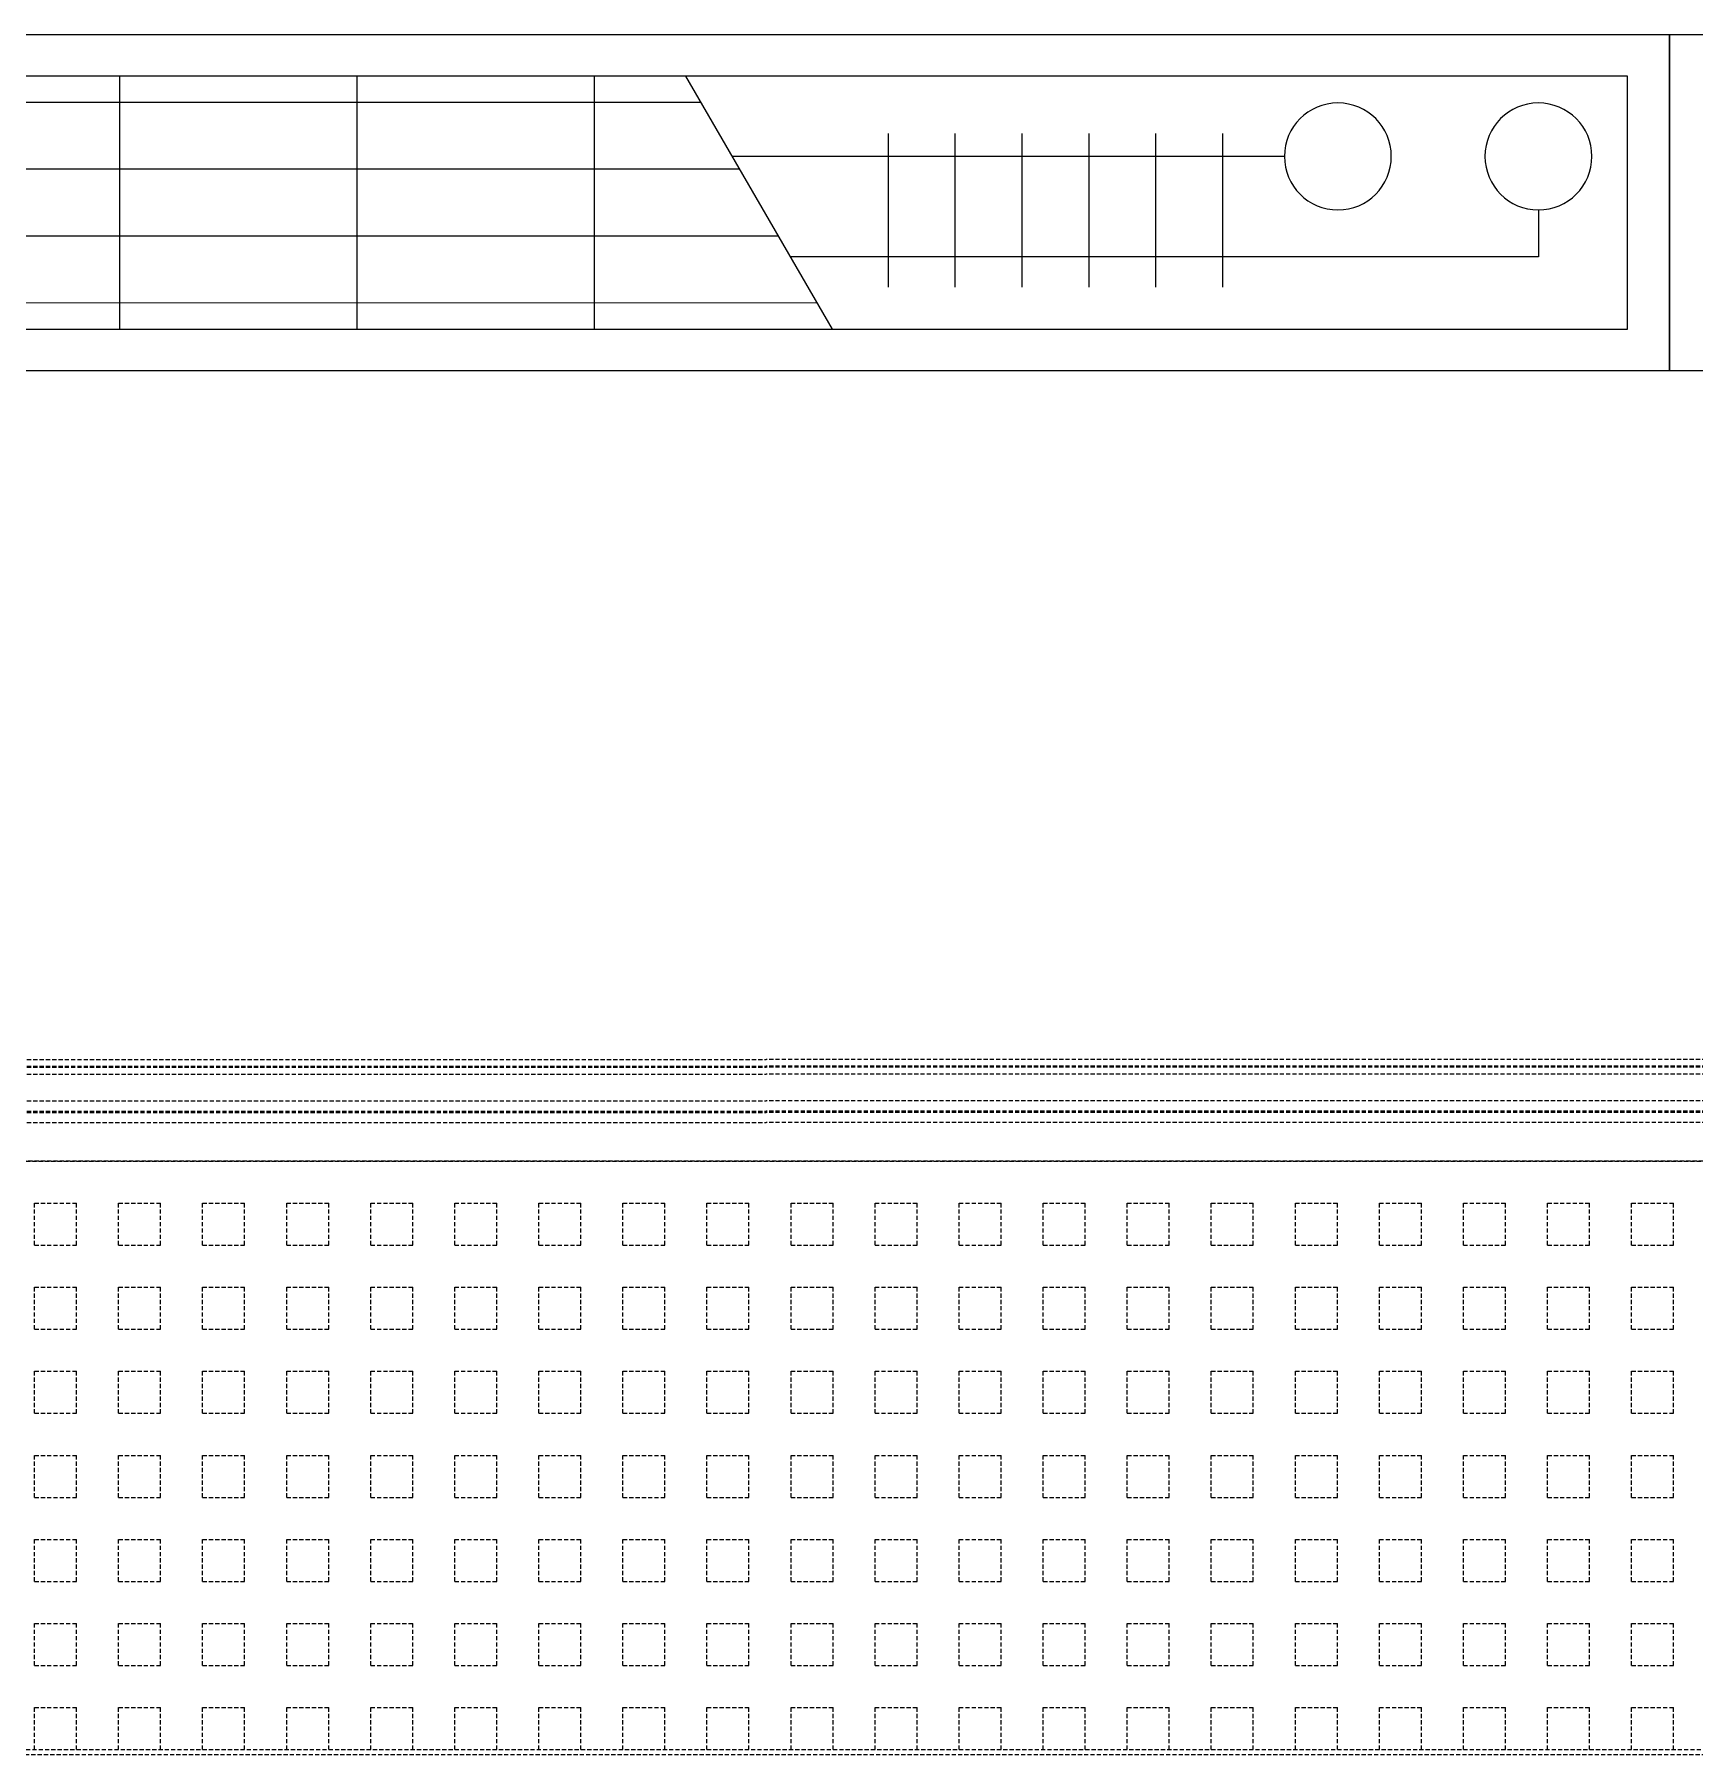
# Model space of a CAD drawing. Extents: x -1457 to 23780, y -2071 to 4205.
# Drawn here: x 4275 to 4373.8, y 284.7 to 387 of the extents above; entities that cross this region are included whole.
import ezdxf

# ---------------------------------------------------------------- set-up
doc = ezdxf.new("R2010")
doc.units = 0
doc.header["$MEASUREMENT"] = 0
doc.linetypes.add('HIDDEN', pattern=[0.375, 0.25, -0.125])
doc.layers.get('0').update_dxf_attribs({"color": 9, "lineweight": 9})
doc.layers.add('M-TEFRIS2-015', color=129, linetype='Continuous', lineweight=9)
doc.layers.add('T-KONVEKTOR', color=220, linetype='Continuous', lineweight=9)

# ---------------------------------------------------------------- blocks, each defined once
blk = doc.blocks.new('A$C4B7F52E3')
for p, q in [((250, 89.48), (0, 89.47)), ((250, 89.47), (0, 89.48)), ((0, 89.48), (0, 69.47)), ((250, 69.47), (250, 89.47)), ((0, 69.47), (250, 69.47))]:
    blk.add_line(p, q)
at = {"color": 252, "linetype": 'Continuous'}
for p, q in [((157.8, 71.95), (157.8, 86.98)), ((171.92, 71.94), (171.92, 86.98)), ((186.04, 71.94), (186.04, 86.98))]:
    blk.add_line(p, q, dxfattribs=at)
at = {"color": 252}
for p, q in [((191.48, 71.95), (200.19, 86.99)), ((199.29, 85.44), (2.49, 85.42)), ((203.55, 84.5), (203.55, 75.36)), ((207.52, 84.5), (207.52, 75.36)), ((211.5, 84.5), (211.5, 75.36)), ((215.48, 84.5), (215.48, 75.36)), ((219.45, 84.5), (219.45, 75.36)), ((223.43, 84.5), (223.43, 75.36)), ((242.21, 82.69), (197.7, 82.69)), ((242.21, 79.91), (242.21, 82.69)), ((196.99, 81.46), (2.49, 81.45)), ((194.68, 77.48), (2.49, 77.47)), ((227.1, 76.72), (194.25, 76.73)), ((192.38, 73.51), (2.49, 73.49))]:
    blk.add_line(p, q, dxfattribs=at)
blk.add_lwpolyline([(247.51, 86.99), (247.51, 71.95), (2.49, 71.95), (2.49, 86.99)], close=True)
for centre in [(230.28, 76.72), (242.21, 76.72)]:
    blk.add_circle(centre, 3.18, dxfattribs=at)

msp = doc.modelspace()

# ---------------------------------------------------------------- linework, layer by layer
at = {"layer": 'M-TEFRIS2-015', "linetype": 'HIDDEN', "lineweight": 0}
for p, q in [((4257.3, 326.05), (4318.53, 326.05)), ((4257.3, 325.65), (4318.53, 325.65)), ((4257.3, 325.58), (4318.53, 325.58)), ((4487.7, 326.05), (4318.53, 326.05)), ((4487.7, 325.65), (4318.53, 325.65)), ((4487.7, 325.58), (4318.53, 325.58)), ((4257.3, 325.18), (4318.53, 325.18)), ((4487.7, 325.18), (4318.53, 325.18)), ((4257.3, 323.58), (4318.53, 323.58)), ((4487.7, 323.58), (4318.53, 323.58)), ((4257.3, 322.98), (4318.53, 322.98)), ((4257.3, 322.9), (4318.53, 322.9)), ((4257.3, 322.3), (4318.53, 322.3)), ((4487.7, 322.98), (4318.53, 322.98)), ((4487.7, 322.9), (4318.53, 322.9)), ((4487.7, 322.3), (4318.53, 322.3)), ((4025.5, 320), (4787.5, 320)), ((4787.5, 320), (4025.5, 320)), ((4275, 320), (4275, 320)), ((4277.5, 320), (4277.5, 320)), ((4280, 320), (4280, 320)), ((4282.5, 320), (4282.5, 320)), ((4285, 320), (4285, 320)), ((4287.5, 320), (4287.5, 320)), ((4290, 320), (4290, 320)), ((4292.5, 320), (4292.5, 320)), ((4295, 320), (4295, 320)), ((4297.5, 320), (4297.5, 320)), ((4300, 320), (4300, 320)), ((4302.5, 320), (4302.5, 320)), ((4305, 320), (4305, 320)), ((4307.5, 320), (4307.5, 320)), ((4310, 320), (4310, 320)), ((4312.5, 320), (4312.5, 320)), ((4315, 320), (4315, 320)), ((4317.5, 320), (4317.5, 320)), ((4320, 320), (4320, 320)), ((4322.5, 320), (4322.5, 320)), ((4325, 320), (4325, 320)), ((4327.5, 320), (4327.5, 320)), ((4330, 320), (4330, 320)), ((4332.5, 320), (4332.5, 320)), ((4335, 320), (4335, 320)), ((4337.5, 320), (4337.5, 320)), ((4340, 320), (4340, 320)), ((4342.5, 320), (4342.5, 320)), ((4345, 320), (4345, 320)), ((4347.5, 320), (4347.5, 320)), ((4350, 320), (4350, 320)), ((4352.5, 320), (4352.5, 320)), ((4355, 320), (4355, 320)), ((4357.5, 320), (4357.5, 320)), ((4360, 320), (4360, 320)), ((4362.5, 320), (4362.5, 320)), ((4365, 320), (4365, 320)), ((4367.5, 320), (4367.5, 320)), ((4370, 320), (4370, 320)), ((4372.5, 320), (4372.5, 320)), ((4275, 317.5), (4277.5, 317.5)), ((4275, 315), (4275, 317.5)), ((4277.5, 315), (4277.5, 317.5)), ((4280, 317.5), (4282.5, 317.5)), ((4280, 315), (4280, 317.5)), ((4282.5, 315), (4282.5, 317.5)), ((4285, 317.5), (4287.5, 317.5)), ((4285, 315), (4285, 317.5)), ((4287.5, 315), (4287.5, 317.5)), ((4290, 317.5), (4292.5, 317.5)), ((4290, 315), (4290, 317.5)), ((4292.5, 315), (4292.5, 317.5)), ((4295, 317.5), (4297.5, 317.5)), ((4295, 315), (4295, 317.5)), ((4297.5, 315), (4297.5, 317.5)), ((4300, 317.5), (4302.5, 317.5)), ((4300, 315), (4300, 317.5)), ((4302.5, 315), (4302.5, 317.5)), ((4305, 317.5), (4307.5, 317.5)), ((4305, 315), (4305, 317.5)), ((4307.5, 315), (4307.5, 317.5)), ((4310, 317.5), (4312.5, 317.5)), ((4310, 315), (4310, 317.5)), ((4312.5, 315), (4312.5, 317.5)), ((4315, 317.5), (4317.5, 317.5)), ((4315, 315), (4315, 317.5)), ((4317.5, 315), (4317.5, 317.5)), ((4320, 317.5), (4322.5, 317.5)), ((4320, 315), (4320, 317.5)), ((4322.5, 315), (4322.5, 317.5)), ((4325, 317.5), (4327.5, 317.5)), ((4325, 315), (4325, 317.5)), ((4327.5, 315), (4327.5, 317.5)), ((4330, 317.5), (4332.5, 317.5)), ((4330, 315), (4330, 317.5)), ((4332.5, 315), (4332.5, 317.5)), ((4335, 317.5), (4337.5, 317.5)), ((4335, 315), (4335, 317.5)), ((4337.5, 315), (4337.5, 317.5)), ((4340, 317.5), (4342.5, 317.5)), ((4340, 315), (4340, 317.5)), ((4342.5, 315), (4342.5, 317.5)), ((4345, 317.5), (4347.5, 317.5)), ((4345, 315), (4345, 317.5)), ((4347.5, 315), (4347.5, 317.5)), ((4350, 317.5), (4352.5, 317.5)), ((4350, 315), (4350, 317.5)), ((4352.5, 315), (4352.5, 317.5)), ((4355, 317.5), (4357.5, 317.5)), ((4355, 315), (4355, 317.5)), ((4357.5, 315), (4357.5, 317.5)), ((4360, 317.5), (4362.5, 317.5)), ((4360, 315), (4360, 317.5)), ((4362.5, 315), (4362.5, 317.5)), ((4365, 317.5), (4367.5, 317.5)), ((4365, 315), (4365, 317.5)), ((4367.5, 315), (4367.5, 317.5)), ((4370, 317.5), (4372.5, 317.5)), ((4370, 315), (4370, 317.5)), ((4372.5, 315), (4372.5, 317.5)), ((4275, 315), (4277.5, 315)), ((4280, 315), (4282.5, 315)), ((4285, 315), (4287.5, 315)), ((4290, 315), (4292.5, 315)), ((4295, 315), (4297.5, 315)), ((4300, 315), (4302.5, 315)), ((4305, 315), (4307.5, 315)), ((4310, 315), (4312.5, 315)), ((4315, 315), (4317.5, 315)), ((4320, 315), (4322.5, 315)), ((4325, 315), (4327.5, 315)), ((4330, 315), (4332.5, 315)), ((4335, 315), (4337.5, 315)), ((4340, 315), (4342.5, 315)), ((4345, 315), (4347.5, 315)), ((4350, 315), (4352.5, 315)), ((4355, 315), (4357.5, 315)), ((4360, 315), (4362.5, 315)), ((4365, 315), (4367.5, 315)), ((4370, 315), (4372.5, 315)), ((4275, 312.5), (4277.5, 312.5)), ((4275, 310), (4275, 312.5)), ((4277.5, 310), (4277.5, 312.5)), ((4280, 312.5), (4282.5, 312.5)), ((4280, 310), (4280, 312.5)), ((4282.5, 310), (4282.5, 312.5)), ((4285, 312.5), (4287.5, 312.5)), ((4285, 310), (4285, 312.5)), ((4287.5, 310), (4287.5, 312.5)), ((4290, 312.5), (4292.5, 312.5)), ((4290, 310), (4290, 312.5)), ((4292.5, 310), (4292.5, 312.5)), ((4295, 312.5), (4297.5, 312.5)), ((4295, 310), (4295, 312.5)), ((4297.5, 310), (4297.5, 312.5)), ((4300, 312.5), (4302.5, 312.5)), ((4300, 310), (4300, 312.5)), ((4302.5, 310), (4302.5, 312.5)), ((4305, 312.5), (4307.5, 312.5)), ((4305, 310), (4305, 312.5)), ((4307.5, 310), (4307.5, 312.5)), ((4310, 312.5), (4312.5, 312.5)), ((4310, 310), (4310, 312.5)), ((4312.5, 310), (4312.5, 312.5)), ((4315, 312.5), (4317.5, 312.5)), ((4315, 310), (4315, 312.5)), ((4317.5, 310), (4317.5, 312.5)), ((4320, 312.5), (4322.5, 312.5)), ((4320, 310), (4320, 312.5)), ((4322.5, 310), (4322.5, 312.5)), ((4325, 312.5), (4327.5, 312.5)), ((4325, 310), (4325, 312.5)), ((4327.5, 310), (4327.5, 312.5)), ((4330, 312.5), (4332.5, 312.5)), ((4330, 310), (4330, 312.5)), ((4332.5, 310), (4332.5, 312.5)), ((4335, 312.5), (4337.5, 312.5)), ((4335, 310), (4335, 312.5)), ((4337.5, 310), (4337.5, 312.5)), ((4340, 312.5), (4342.5, 312.5)), ((4340, 310), (4340, 312.5)), ((4342.5, 310), (4342.5, 312.5)), ((4345, 312.5), (4347.5, 312.5)), ((4345, 310), (4345, 312.5)), ((4347.5, 310), (4347.5, 312.5)), ((4350, 312.5), (4352.5, 312.5)), ((4350, 310), (4350, 312.5)), ((4352.5, 310), (4352.5, 312.5)), ((4355, 312.5), (4357.5, 312.5)), ((4355, 310), (4355, 312.5)), ((4357.5, 310), (4357.5, 312.5)), ((4360, 312.5), (4362.5, 312.5)), ((4360, 310), (4360, 312.5)), ((4362.5, 310), (4362.5, 312.5)), ((4365, 312.5), (4367.5, 312.5)), ((4365, 310), (4365, 312.5)), ((4367.5, 310), (4367.5, 312.5)), ((4370, 312.5), (4372.5, 312.5)), ((4370, 310), (4370, 312.5)), ((4372.5, 310), (4372.5, 312.5)), ((4275, 310), (4277.5, 310)), ((4280, 310), (4282.5, 310)), ((4285, 310), (4287.5, 310)), ((4290, 310), (4292.5, 310)), ((4295, 310), (4297.5, 310)), ((4300, 310), (4302.5, 310)), ((4305, 310), (4307.5, 310)), ((4310, 310), (4312.5, 310)), ((4315, 310), (4317.5, 310)), ((4320, 310), (4322.5, 310)), ((4325, 310), (4327.5, 310)), ((4330, 310), (4332.5, 310)), ((4335, 310), (4337.5, 310)), ((4340, 310), (4342.5, 310)), ((4345, 310), (4347.5, 310)), ((4350, 310), (4352.5, 310)), ((4355, 310), (4357.5, 310)), ((4360, 310), (4362.5, 310)), ((4365, 310), (4367.5, 310)), ((4370, 310), (4372.5, 310)), ((4275, 307.5), (4277.5, 307.5)), ((4275, 305), (4275, 307.5)), ((4277.5, 305), (4277.5, 307.5)), ((4280, 307.5), (4282.5, 307.5)), ((4280, 305), (4280, 307.5)), ((4282.5, 305), (4282.5, 307.5)), ((4285, 307.5), (4287.5, 307.5)), ((4285, 305), (4285, 307.5)), ((4287.5, 305), (4287.5, 307.5)), ((4290, 307.5), (4292.5, 307.5)), ((4290, 305), (4290, 307.5)), ((4292.5, 305), (4292.5, 307.5)), ((4295, 307.5), (4297.5, 307.5)), ((4295, 305), (4295, 307.5)), ((4297.5, 305), (4297.5, 307.5)), ((4300, 307.5), (4302.5, 307.5)), ((4300, 305), (4300, 307.5)), ((4302.5, 305), (4302.5, 307.5)), ((4305, 307.5), (4307.5, 307.5)), ((4305, 305), (4305, 307.5)), ((4307.5, 305), (4307.5, 307.5)), ((4310, 307.5), (4312.5, 307.5)), ((4310, 305), (4310, 307.5)), ((4312.5, 305), (4312.5, 307.5)), ((4315, 307.5), (4317.5, 307.5)), ((4315, 305), (4315, 307.5)), ((4317.5, 305), (4317.5, 307.5)), ((4320, 307.5), (4322.5, 307.5)), ((4320, 305), (4320, 307.5)), ((4322.5, 305), (4322.5, 307.5)), ((4325, 307.5), (4327.5, 307.5)), ((4325, 305), (4325, 307.5)), ((4327.5, 305), (4327.5, 307.5)), ((4330, 307.5), (4332.5, 307.5)), ((4330, 305), (4330, 307.5)), ((4332.5, 305), (4332.5, 307.5)), ((4335, 307.5), (4337.5, 307.5)), ((4335, 305), (4335, 307.5)), ((4337.5, 305), (4337.5, 307.5)), ((4340, 307.5), (4342.5, 307.5)), ((4340, 305), (4340, 307.5)), ((4342.5, 305), (4342.5, 307.5)), ((4345, 307.5), (4347.5, 307.5)), ((4345, 305), (4345, 307.5)), ((4347.5, 305), (4347.5, 307.5)), ((4350, 307.5), (4352.5, 307.5)), ((4350, 305), (4350, 307.5)), ((4352.5, 305), (4352.5, 307.5)), ((4355, 307.5), (4357.5, 307.5)), ((4355, 305), (4355, 307.5)), ((4357.5, 305), (4357.5, 307.5)), ((4360, 307.5), (4362.5, 307.5)), ((4360, 305), (4360, 307.5)), ((4362.5, 305), (4362.5, 307.5)), ((4365, 307.5), (4367.5, 307.5)), ((4365, 305), (4365, 307.5)), ((4367.5, 305), (4367.5, 307.5)), ((4370, 307.5), (4372.5, 307.5)), ((4370, 305), (4370, 307.5)), ((4372.5, 305), (4372.5, 307.5)), ((4275, 305), (4277.5, 305)), ((4280, 305), (4282.5, 305)), ((4285, 305), (4287.5, 305)), ((4290, 305), (4292.5, 305)), ((4295, 305), (4297.5, 305)), ((4300, 305), (4302.5, 305)), ((4305, 305), (4307.5, 305)), ((4310, 305), (4312.5, 305)), ((4315, 305), (4317.5, 305)), ((4320, 305), (4322.5, 305)), ((4325, 305), (4327.5, 305)), ((4330, 305), (4332.5, 305)), ((4335, 305), (4337.5, 305)), ((4340, 305), (4342.5, 305)), ((4345, 305), (4347.5, 305)), ((4350, 305), (4352.5, 305)), ((4355, 305), (4357.5, 305)), ((4360, 305), (4362.5, 305)), ((4365, 305), (4367.5, 305)), ((4370, 305), (4372.5, 305)), ((4275, 302.5), (4277.5, 302.5)), ((4275, 300), (4275, 302.5)), ((4277.5, 300), (4277.5, 302.5)), ((4280, 302.5), (4282.5, 302.5)), ((4280, 300), (4280, 302.5)), ((4282.5, 300), (4282.5, 302.5)), ((4285, 302.5), (4287.5, 302.5)), ((4285, 300), (4285, 302.5)), ((4287.5, 300), (4287.5, 302.5)), ((4290, 302.5), (4292.5, 302.5)), ((4290, 300), (4290, 302.5)), ((4292.5, 300), (4292.5, 302.5)), ((4295, 302.5), (4297.5, 302.5)), ((4295, 300), (4295, 302.5)), ((4297.5, 300), (4297.5, 302.5)), ((4300, 302.5), (4302.5, 302.5)), ((4300, 300), (4300, 302.5)), ((4302.5, 300), (4302.5, 302.5)), ((4305, 302.5), (4307.5, 302.5)), ((4305, 300), (4305, 302.5)), ((4307.5, 300), (4307.5, 302.5)), ((4310, 302.5), (4312.5, 302.5)), ((4310, 300), (4310, 302.5)), ((4312.5, 300), (4312.5, 302.5)), ((4315, 302.5), (4317.5, 302.5)), ((4315, 300), (4315, 302.5)), ((4317.5, 300), (4317.5, 302.5)), ((4320, 302.5), (4322.5, 302.5)), ((4320, 300), (4320, 302.5)), ((4322.5, 300), (4322.5, 302.5)), ((4325, 302.5), (4327.5, 302.5)), ((4325, 300), (4325, 302.5)), ((4327.5, 300), (4327.5, 302.5)), ((4330, 302.5), (4332.5, 302.5)), ((4330, 300), (4330, 302.5)), ((4332.5, 300), (4332.5, 302.5)), ((4335, 302.5), (4337.5, 302.5)), ((4335, 300), (4335, 302.5)), ((4337.5, 300), (4337.5, 302.5)), ((4340, 302.5), (4342.5, 302.5)), ((4340, 300), (4340, 302.5)), ((4342.5, 300), (4342.5, 302.5)), ((4345, 302.5), (4347.5, 302.5)), ((4345, 300), (4345, 302.5)), ((4347.5, 300), (4347.5, 302.5)), ((4350, 302.5), (4352.5, 302.5)), ((4350, 300), (4350, 302.5)), ((4352.5, 300), (4352.5, 302.5)), ((4355, 302.5), (4357.5, 302.5)), ((4355, 300), (4355, 302.5)), ((4357.5, 300), (4357.5, 302.5)), ((4360, 302.5), (4362.5, 302.5)), ((4360, 300), (4360, 302.5)), ((4362.5, 300), (4362.5, 302.5)), ((4365, 302.5), (4367.5, 302.5)), ((4365, 300), (4365, 302.5)), ((4367.5, 300), (4367.5, 302.5)), ((4370, 302.5), (4372.5, 302.5)), ((4370, 300), (4370, 302.5)), ((4372.5, 300), (4372.5, 302.5)), ((4275, 300), (4277.5, 300)), ((4280, 300), (4282.5, 300)), ((4285, 300), (4287.5, 300)), ((4290, 300), (4292.5, 300)), ((4295, 300), (4297.5, 300)), ((4300, 300), (4302.5, 300)), ((4305, 300), (4307.5, 300)), ((4310, 300), (4312.5, 300)), ((4315, 300), (4317.5, 300)), ((4320, 300), (4322.5, 300)), ((4325, 300), (4327.5, 300)), ((4330, 300), (4332.5, 300)), ((4335, 300), (4337.5, 300)), ((4340, 300), (4342.5, 300)), ((4345, 300), (4347.5, 300)), ((4350, 300), (4352.5, 300)), ((4355, 300), (4357.5, 300)), ((4360, 300), (4362.5, 300)), ((4365, 300), (4367.5, 300)), ((4370, 300), (4372.5, 300)), ((4275, 297.5), (4277.5, 297.5)), ((4275, 295), (4275, 297.5)), ((4277.5, 295), (4277.5, 297.5)), ((4280, 297.5), (4282.5, 297.5)), ((4280, 295), (4280, 297.5)), ((4282.5, 295), (4282.5, 297.5)), ((4285, 297.5), (4287.5, 297.5)), ((4285, 295), (4285, 297.5)), ((4287.5, 295), (4287.5, 297.5)), ((4290, 297.5), (4292.5, 297.5)), ((4290, 295), (4290, 297.5)), ((4292.5, 295), (4292.5, 297.5)), ((4295, 297.5), (4297.5, 297.5)), ((4295, 295), (4295, 297.5)), ((4297.5, 295), (4297.5, 297.5)), ((4300, 297.5), (4302.5, 297.5)), ((4300, 295), (4300, 297.5)), ((4302.5, 295), (4302.5, 297.5)), ((4305, 297.5), (4307.5, 297.5)), ((4305, 295), (4305, 297.5)), ((4307.5, 295), (4307.5, 297.5)), ((4310, 297.5), (4312.5, 297.5)), ((4310, 295), (4310, 297.5)), ((4312.5, 295), (4312.5, 297.5)), ((4315, 297.5), (4317.5, 297.5)), ((4315, 295), (4315, 297.5)), ((4317.5, 295), (4317.5, 297.5)), ((4320, 297.5), (4322.5, 297.5)), ((4320, 295), (4320, 297.5)), ((4322.5, 295), (4322.5, 297.5)), ((4325, 297.5), (4327.5, 297.5)), ((4325, 295), (4325, 297.5)), ((4327.5, 295), (4327.5, 297.5)), ((4330, 297.5), (4332.5, 297.5)), ((4330, 295), (4330, 297.5)), ((4332.5, 295), (4332.5, 297.5)), ((4335, 297.5), (4337.5, 297.5)), ((4335, 295), (4335, 297.5)), ((4337.5, 295), (4337.5, 297.5)), ((4340, 297.5), (4342.5, 297.5)), ((4340, 295), (4340, 297.5)), ((4342.5, 295), (4342.5, 297.5)), ((4345, 297.5), (4347.5, 297.5)), ((4345, 295), (4345, 297.5)), ((4347.5, 295), (4347.5, 297.5)), ((4350, 297.5), (4352.5, 297.5)), ((4350, 295), (4350, 297.5)), ((4352.5, 295), (4352.5, 297.5)), ((4355, 297.5), (4357.5, 297.5)), ((4355, 295), (4355, 297.5)), ((4357.5, 295), (4357.5, 297.5)), ((4360, 297.5), (4362.5, 297.5)), ((4360, 295), (4360, 297.5)), ((4362.5, 295), (4362.5, 297.5)), ((4365, 297.5), (4367.5, 297.5)), ((4365, 295), (4365, 297.5)), ((4367.5, 295), (4367.5, 297.5)), ((4370, 297.5), (4372.5, 297.5)), ((4370, 295), (4370, 297.5)), ((4372.5, 295), (4372.5, 297.5)), ((4275, 295), (4277.5, 295)), ((4280, 295), (4282.5, 295)), ((4285, 295), (4287.5, 295)), ((4290, 295), (4292.5, 295)), ((4295, 295), (4297.5, 295)), ((4300, 295), (4302.5, 295)), ((4305, 295), (4307.5, 295)), ((4310, 295), (4312.5, 295)), ((4315, 295), (4317.5, 295)), ((4320, 295), (4322.5, 295)), ((4325, 295), (4327.5, 295)), ((4330, 295), (4332.5, 295)), ((4335, 295), (4337.5, 295)), ((4340, 295), (4342.5, 295)), ((4345, 295), (4347.5, 295)), ((4350, 295), (4352.5, 295)), ((4355, 295), (4357.5, 295)), ((4360, 295), (4362.5, 295)), ((4365, 295), (4367.5, 295)), ((4370, 295), (4372.5, 295)), ((4275, 292.5), (4277.5, 292.5)), ((4275, 290), (4275, 292.5)), ((4277.5, 290), (4277.5, 292.5)), ((4280, 292.5), (4282.5, 292.5)), ((4280, 290), (4280, 292.5)), ((4282.5, 290), (4282.5, 292.5)), ((4285, 292.5), (4287.5, 292.5)), ((4285, 290), (4285, 292.5)), ((4287.5, 290), (4287.5, 292.5)), ((4290, 292.5), (4292.5, 292.5)), ((4290, 290), (4290, 292.5)), ((4292.5, 290), (4292.5, 292.5)), ((4295, 292.5), (4297.5, 292.5)), ((4295, 290), (4295, 292.5)), ((4297.5, 290), (4297.5, 292.5)), ((4300, 292.5), (4302.5, 292.5)), ((4300, 290), (4300, 292.5)), ((4302.5, 290), (4302.5, 292.5)), ((4305, 292.5), (4307.5, 292.5)), ((4305, 290), (4305, 292.5)), ((4307.5, 290), (4307.5, 292.5)), ((4310, 292.5), (4312.5, 292.5)), ((4310, 290), (4310, 292.5)), ((4312.5, 290), (4312.5, 292.5)), ((4315, 292.5), (4317.5, 292.5)), ((4315, 290), (4315, 292.5)), ((4317.5, 290), (4317.5, 292.5)), ((4320, 292.5), (4322.5, 292.5)), ((4320, 290), (4320, 292.5)), ((4322.5, 290), (4322.5, 292.5)), ((4325, 292.5), (4327.5, 292.5)), ((4325, 290), (4325, 292.5)), ((4327.5, 290), (4327.5, 292.5)), ((4330, 292.5), (4332.5, 292.5)), ((4330, 290), (4330, 292.5)), ((4332.5, 290), (4332.5, 292.5)), ((4335, 292.5), (4337.5, 292.5)), ((4335, 290), (4335, 292.5)), ((4337.5, 290), (4337.5, 292.5)), ((4340, 292.5), (4342.5, 292.5)), ((4340, 290), (4340, 292.5)), ((4342.5, 290), (4342.5, 292.5)), ((4345, 292.5), (4347.5, 292.5)), ((4345, 290), (4345, 292.5)), ((4347.5, 290), (4347.5, 292.5)), ((4350, 292.5), (4352.5, 292.5)), ((4350, 290), (4350, 292.5)), ((4352.5, 290), (4352.5, 292.5)), ((4355, 292.5), (4357.5, 292.5)), ((4355, 290), (4355, 292.5)), ((4357.5, 290), (4357.5, 292.5)), ((4360, 292.5), (4362.5, 292.5)), ((4360, 290), (4360, 292.5)), ((4362.5, 290), (4362.5, 292.5)), ((4365, 292.5), (4367.5, 292.5)), ((4365, 290), (4365, 292.5)), ((4367.5, 290), (4367.5, 292.5)), ((4370, 292.5), (4372.5, 292.5)), ((4370, 290), (4370, 292.5)), ((4372.5, 290), (4372.5, 292.5)), ((4275, 290), (4277.5, 290)), ((4280, 290), (4282.5, 290)), ((4285, 290), (4287.5, 290)), ((4290, 290), (4292.5, 290)), ((4295, 290), (4297.5, 290)), ((4300, 290), (4302.5, 290)), ((4305, 290), (4307.5, 290)), ((4310, 290), (4312.5, 290)), ((4315, 290), (4317.5, 290)), ((4320, 290), (4322.5, 290)), ((4325, 290), (4327.5, 290)), ((4330, 290), (4332.5, 290)), ((4335, 290), (4337.5, 290)), ((4340, 290), (4342.5, 290)), ((4345, 290), (4347.5, 290)), ((4350, 290), (4352.5, 290)), ((4355, 290), (4357.5, 290)), ((4360, 290), (4362.5, 290)), ((4365, 290), (4367.5, 290)), ((4370, 290), (4372.5, 290)), ((4275, 287.5), (4277.5, 287.5)), ((4275, 285), (4275, 287.5)), ((4277.5, 285), (4277.5, 287.5)), ((4280, 287.5), (4282.5, 287.5)), ((4280, 285), (4280, 287.5)), ((4282.5, 285), (4282.5, 287.5)), ((4285, 287.5), (4287.5, 287.5)), ((4285, 285), (4285, 287.5)), ((4287.5, 285), (4287.5, 287.5)), ((4290, 287.5), (4292.5, 287.5)), ((4290, 285), (4290, 287.5)), ((4292.5, 285), (4292.5, 287.5)), ((4295, 287.5), (4297.5, 287.5)), ((4295, 285), (4295, 287.5)), ((4297.5, 285), (4297.5, 287.5)), ((4300, 287.5), (4302.5, 287.5)), ((4300, 285), (4300, 287.5)), ((4302.5, 285), (4302.5, 287.5)), ((4305, 287.5), (4307.5, 287.5)), ((4305, 285), (4305, 287.5)), ((4307.5, 285), (4307.5, 287.5)), ((4310, 287.5), (4312.5, 287.5)), ((4310, 285), (4310, 287.5)), ((4312.5, 285), (4312.5, 287.5)), ((4315, 287.5), (4317.5, 287.5)), ((4315, 285), (4315, 287.5)), ((4317.5, 285), (4317.5, 287.5)), ((4320, 287.5), (4322.5, 287.5)), ((4320, 285), (4320, 287.5)), ((4322.5, 285), (4322.5, 287.5)), ((4325, 287.5), (4327.5, 287.5)), ((4325, 285), (4325, 287.5)), ((4327.5, 285), (4327.5, 287.5)), ((4330, 287.5), (4332.5, 287.5)), ((4330, 285), (4330, 287.5)), ((4332.5, 285), (4332.5, 287.5)), ((4335, 287.5), (4337.5, 287.5)), ((4335, 285), (4335, 287.5)), ((4337.5, 285), (4337.5, 287.5)), ((4340, 287.5), (4342.5, 287.5)), ((4340, 285), (4340, 287.5)), ((4342.5, 285), (4342.5, 287.5)), ((4345, 287.5), (4347.5, 287.5)), ((4345, 285), (4345, 287.5)), ((4347.5, 285), (4347.5, 287.5)), ((4350, 287.5), (4352.5, 287.5)), ((4350, 285), (4350, 287.5)), ((4352.5, 285), (4352.5, 287.5)), ((4355, 287.5), (4357.5, 287.5)), ((4355, 285), (4355, 287.5)), ((4357.5, 285), (4357.5, 287.5)), ((4360, 287.5), (4362.5, 287.5)), ((4360, 285), (4360, 287.5)), ((4362.5, 285), (4362.5, 287.5)), ((4365, 287.5), (4367.5, 287.5)), ((4365, 285), (4365, 287.5)), ((4367.5, 285), (4367.5, 287.5)), ((4370, 287.5), (4372.5, 287.5)), ((4370, 285), (4370, 287.5)), ((4372.5, 285), (4372.5, 287.5)), ((1719.56, 284.7), (4822.79, 284.7)), ((4025.5, 285), (4822.5, 285))]:
    msp.add_line(p, q, dxfattribs=at)

# ---------------------------------------------------------------- block references
at = {"layer": 'T-KONVEKTOR', "xscale": -1, "rotation": 180}
for p in [(4122.25, 456.48), (4372.25, 456.48)]:
    msp.add_blockref('A$C4B7F52E3', p, dxfattribs=at)

doc.saveas('drawing.dxf')
